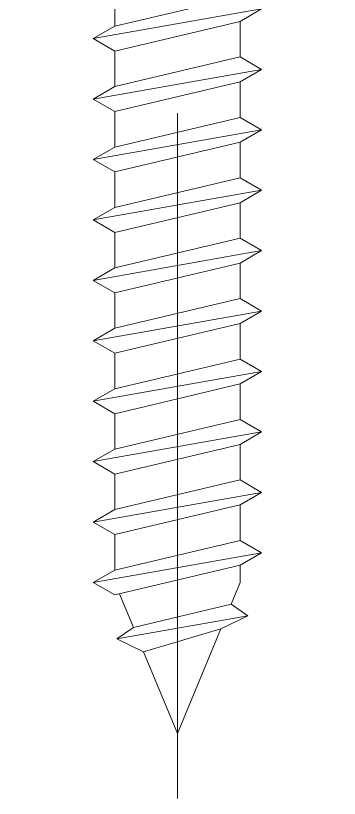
# Model space of a CAD drawing. Header units: millimetres. Extents: x 1459 to 16731, y 971 to 8404.
# Drawn here: x 5923.33 to 5930.83, y 2281.66 to 2299.79 of the extents above; entities that cross this region are included whole.
import ezdxf

# ---------------------------------------------------------------- set-up
doc = ezdxf.new("R2010")
doc.units = ezdxf.units.MM
doc.header["$LTSCALE"] = 0.5
doc.linetypes.add('CENTER', pattern=[50.8, 31.75, -6.35, 6.35, -6.35])
doc.layers.get('0').update_dxf_attribs({"lineweight": 20})
doc.layers.add('Quincaillerie', color=150, linetype='Continuous', lineweight=20)

# ---------------------------------------------------------------- blocks, each defined once
blk = doc.blocks.new('4070052')
at = {"color": 1, "linetype": 'CENTER'}
blk.add_line((0, -26.5), (0, 1.5), dxfattribs=at)
for p, q in [((-0.972, -1.385), (-0.972, 0)), ((0.972, -1.385), (0.972, 0)), ((-0.559, -1.385), (-0.559, -0.111)), ((0.559, -1.385), (0.559, -0.111))]:
    blk.add_line(p, q)
blk.add_lwpolyline([(1.45, -3.287, -0.176327), (1.801, -2.323), (3.75, 0), (-3.75, 0), (-1.801, -2.323, -0.176327), (-1.45, -3.287)], format="xyb")
for points in [[(-1.65, 0), (-1.65, -1.385)], [(1.65, 0), (1.65, -1.385)], [(-1.65, -1.385), (0, -1.827)], [(1.65, -1.385), (0, -1.827)], [(-1.501, -2.339), (1.501, -2.339)], [(-1.45, -3.287), (-1.45, -4.411)], [(1.45, -3.287), (1.45, -5.124)], [(-1.95, -4.7), (0.5, -4.268)], [(-1.45, -4.989), (-1.45, -5.811)], [(-1.95, -6.1), (1.95, -5.412)], [(1.45, -5.701), (1.45, -6.524)], [(-1.45, -6.389), (-1.45, -7.211)], [(-1.95, -7.5), (1.95, -6.812)], [(1.45, -7.101), (1.45, -7.924)], [(-1.45, -7.789), (-1.45, -8.611)], [(-1.95, -8.9), (1.95, -8.212)], [(1.45, -8.501), (1.45, -9.324)], [(-1.45, -9.189), (-1.45, -10.011)], [(-1.95, -10.3), (1.95, -9.612)], [(1.45, -9.901), (1.45, -10.724)], [(-1.45, -10.589), (-1.45, -11.411)], [(-1.95, -11.7), (1.95, -11.012)], [(1.45, -11.301), (1.45, -12.124)], [(-1.45, -11.989), (-1.45, -12.811)], [(-1.95, -13.1), (1.95, -12.412)], [(1.45, -12.701), (1.45, -13.524)], [(-1.45, -13.389), (-1.45, -14.211)], [(-1.95, -14.5), (1.95, -13.812)], [(1.45, -14.101), (1.45, -14.924)], [(-1.45, -14.789), (-1.45, -15.611)], [(-1.95, -15.9), (1.95, -15.212)], [(1.45, -15.501), (1.45, -16.324)], [(-1.45, -16.189), (-1.45, -17.011)], [(-1.95, -17.3), (1.95, -16.612)], [(1.45, -16.901), (1.45, -17.724)], [(-1.45, -17.589), (-1.45, -18.411)], [(-1.95, -18.7), (1.95, -18.012)], [(1.45, -18.301), (1.45, -19.124)], [(-1.45, -18.989), (-1.45, -19.811)], [(-1.95, -20.1), (1.95, -19.412)], [(1.45, -19.701), (1.45, -20.524)], [(-1.45, -20.389), (-1.45, -21.211)], [(-1.95, -21.5), (1.95, -20.812)], [(1.45, -21.101), (1.45, -21.499)], [(1.241, -22.004), (1.45, -21.499)], [(-1.019, -22.54), (-1.341, -21.763)], [(-1.409, -22.805), (1.631, -22.268)], [(0, -25), (1.006, -22.572)], [(0, -25), (-0.784, -23.107)]]:
    blk.add_lwpolyline(points)
for points in [[(-1.95, -4.7), (-1.45, -4.989), (0, -4.645), (0.5, -4.268), (0, -4.067), (-1.45, -4.411)], [(-1.45, -6.389), (1.45, -5.701), (1.95, -5.412), (1.45, -5.124), (-1.45, -5.811), (-1.95, -6.1)], [(-1.45, -7.789), (1.45, -7.101), (1.95, -6.812), (1.45, -6.524), (-1.45, -7.211), (-1.95, -7.5)], [(-1.45, -9.189), (1.45, -8.501), (1.95, -8.212), (1.45, -7.924), (-1.45, -8.611), (-1.95, -8.9)], [(-1.45, -10.589), (1.45, -9.901), (1.95, -9.612), (1.45, -9.324), (-1.45, -10.011), (-1.95, -10.3)], [(-1.45, -11.989), (1.45, -11.301), (1.95, -11.012), (1.45, -10.724), (-1.45, -11.411), (-1.95, -11.7)], [(-1.45, -13.389), (1.45, -12.701), (1.95, -12.412), (1.45, -12.124), (-1.45, -12.811), (-1.95, -13.1)], [(-1.45, -14.789), (1.45, -14.101), (1.95, -13.812), (1.45, -13.524), (-1.45, -14.211), (-1.95, -14.5)], [(-1.45, -16.189), (1.45, -15.501), (1.95, -15.212), (1.45, -14.924), (-1.45, -15.611), (-1.95, -15.9)], [(-1.45, -17.589), (1.45, -16.901), (1.95, -16.612), (1.45, -16.324), (-1.45, -17.011), (-1.95, -17.3)], [(-1.45, -18.989), (1.45, -18.301), (1.95, -18.012), (1.45, -17.724), (-1.45, -18.411), (-1.95, -18.7)], [(-1.45, -20.389), (1.45, -19.701), (1.95, -19.412), (1.45, -19.124), (-1.45, -19.811), (-1.95, -20.1)], [(-1.45, -21.211), (-1.95, -21.5), (-1.45, -21.789), (1.45, -21.101), (1.95, -20.812), (1.45, -20.524)], [(1.241, -22.004), (1.631, -22.268), (1.006, -22.572), (-0.784, -23.107), (-1.409, -22.805), (-1.019, -22.54)]]:
    blk.add_lwpolyline(points, close=True)
for centre, radius, start, end in [((-1.311, 0.393), 0.519, 229.2336, 310.7664), ((0, 2.774), 2.94, 250.6988, 289.3012), ((1.311, 0.393), 0.519, 229.2336, 310.7664), ((-1.311, -0.228), 1.206, 253.6643, 286.3357), ((0, 8.697), 10.128, 264.4948, 275.5052), ((1.311, -0.228), 1.206, 253.6643, 286.3357)]:
    blk.add_arc(centre, radius, start, end)
blk = doc.blocks.new('*U172')
at = {"layer": 'Quincaillerie', "lineweight": 18}
blk.add_blockref('4070052', (0, 0), dxfattribs=at)

msp = doc.modelspace()

# ---------------------------------------------------------------- block references
at = {"layer": 'Quincaillerie', "lineweight": 20}
msp.add_blockref('*U172', (5927.081, 2308.157), dxfattribs=at)

doc.saveas('drawing.dxf')
